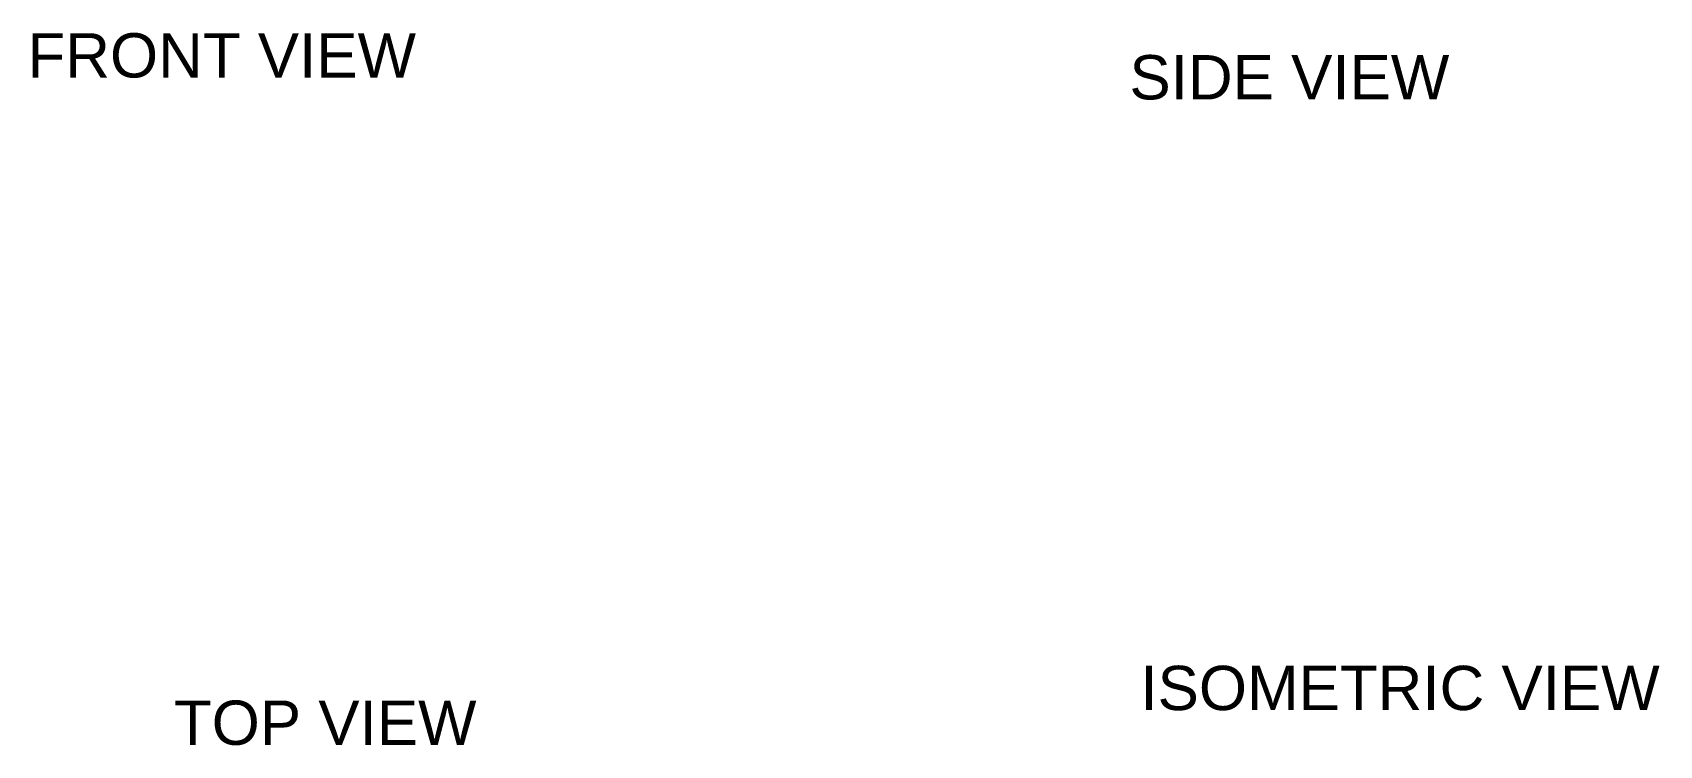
# Paper-space layout '8.2.1' of a CAD drawing. Header units: millimetres. Extents: x 16 to 273, y 22 to 135.
import ezdxf

# ---------------------------------------------------------------- set-up
doc = ezdxf.new("R2010")
doc.units = ezdxf.units.MM
doc.styles.get("Standard").update_dxf_attribs({"font": 'arial.ttf'})

psp = doc.layouts.new('8.2.1')

# ---------------------------------------------------------------- texts
for s, p in [('FRONT VIEW', (15.2, 127.83)), ('SIDE VIEW', (189.28, 124.37)), ('ISOMETRIC VIEW', (191.01, 27.86)), ('TOP VIEW', (38.33, 22.37))]:
    psp.add_text(s, height=7).set_placement(p)

doc.saveas('drawing.dxf')
